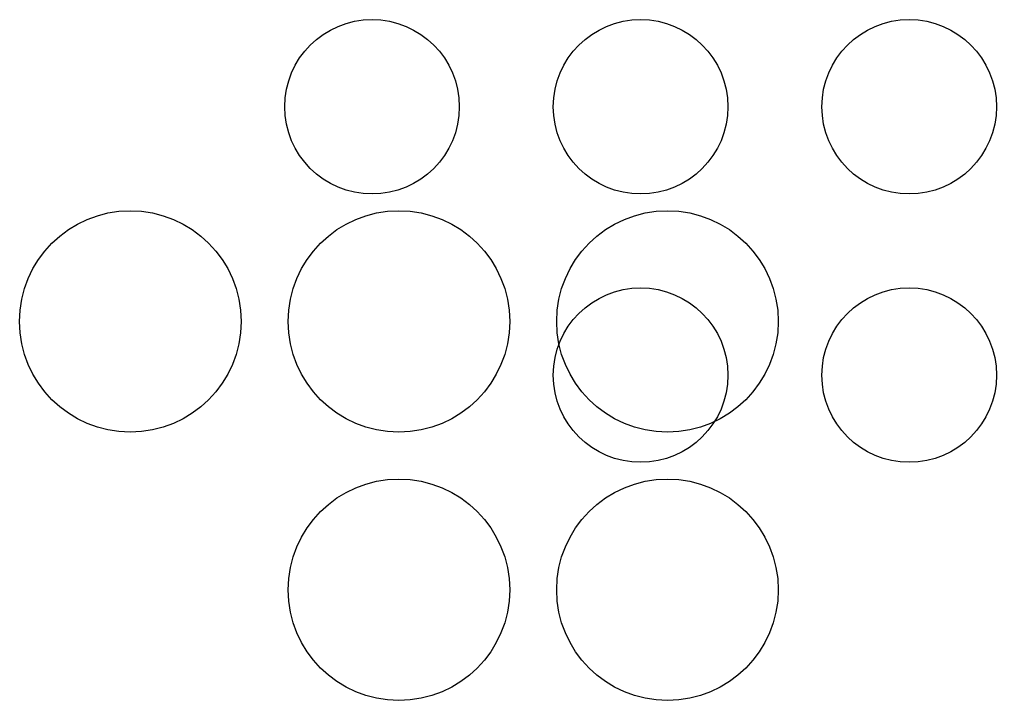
# Model space of a CAD drawing. Header units: millimetres. Extents: x 2506 to 5495, y 1094 to 5567.
# Drawn here: x 5130.9 to 5494.6, y 5312.8 to 5566.6 of the extents above; entities that cross this region are included whole.
import ezdxf

# ---------------------------------------------------------------- set-up
doc = ezdxf.new("R2010")
doc.units = ezdxf.units.MM

# ---------------------------------------------------------------- blocks, each defined once
blk = doc.blocks.new('bandera')
for centre, radius in [((2708.434, 4285.842), 32.5), ((2618.434, 4205.842), 41.25), ((2618.434, 4205.842), 41.25)]:
    blk.add_circle(centre, radius)
blk = doc.blocks.new('tejado')
for centre, radius in [((2708.434, 4285.842), 32.5), ((2618.434, 4205.842), 41.25), ((2618.434, 4205.842), 41.25)]:
    blk.add_circle(centre, radius)
blk = doc.blocks.new('flor')
for centre, radius in [((2708.434, 4285.842), 32.5), ((2618.434, 4205.842), 41.25), ((2618.434, 4205.842), 41.25)]:
    blk.add_circle(centre, radius)
blk = doc.blocks.new('arosolímpicos')
for centre, radius in [((2708.434, 4285.842), 32.5), ((2618.434, 4205.842), 41.25), ((2618.434, 4205.842), 41.25)]:
    blk.add_circle(centre, radius)
blk = doc.blocks.new('encapsuladotransistor')
for centre, radius in [((2708.434, 4285.842), 32.5), ((2618.434, 4205.842), 41.25), ((2618.434, 4205.842), 41.25)]:
    blk.add_circle(centre, radius)

msp = doc.modelspace()

# ---------------------------------------------------------------- block references
for name, p in [('arosolímpicos', (2553.696, 1248.231)), ('bandera', (2653.696, 1248.231)), ('encapsuladotransistor', (2753.696, 1248.231)), ('tejado', (2653.696, 1148.231)), ('flor', (2753.696, 1148.231))]:
    msp.add_blockref(name, p)

doc.saveas('drawing.dxf')
